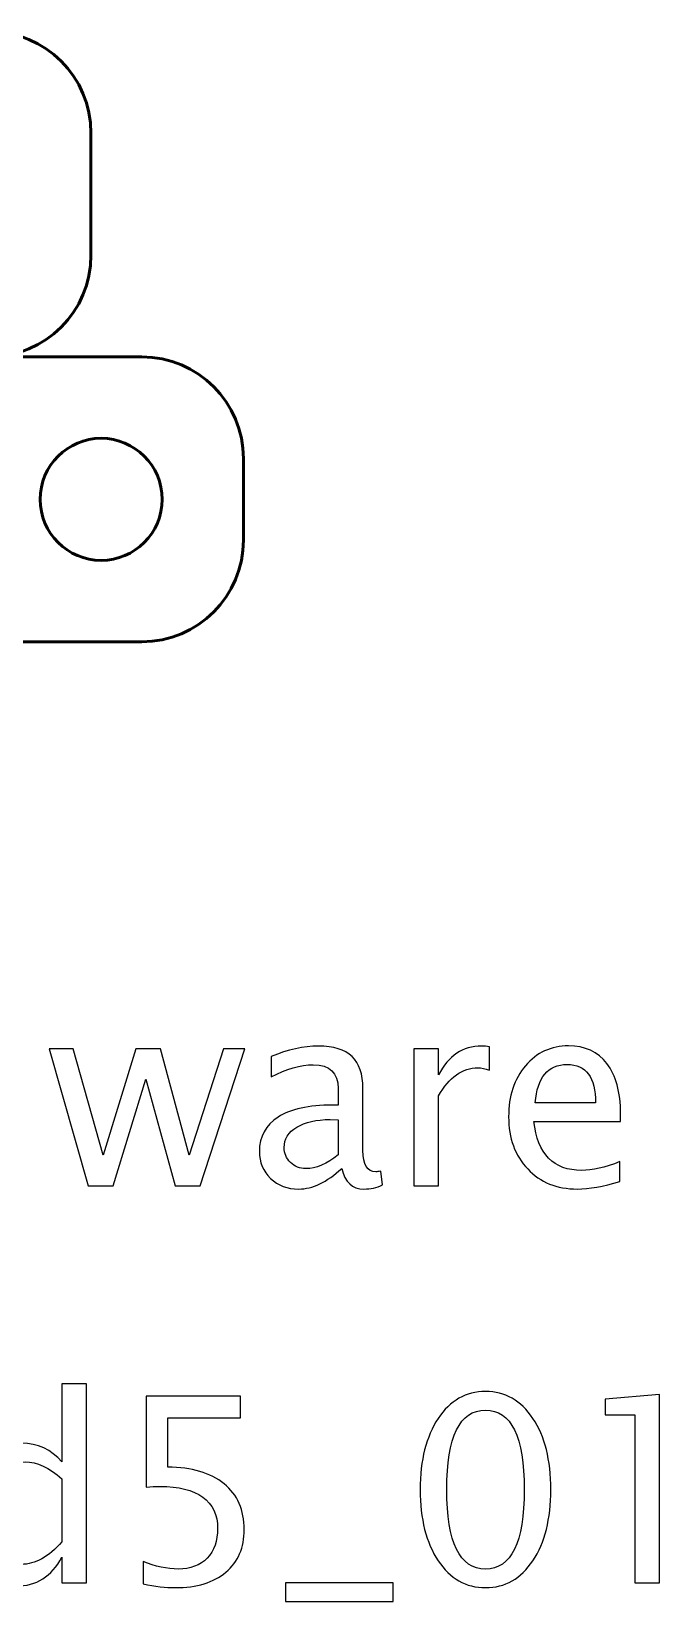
# Model space of a CAD drawing. Header units: centimetres. Extents: x -27.7 to 27.6, y -20.2 to 43.3.
# Drawn here: x 1.16 to 4.25, y -3.92 to 3.8 of the extents above; entities that cross this region are included whole.
import ezdxf

# ---------------------------------------------------------------- set-up
doc = ezdxf.new("R2010")
doc.units = ezdxf.units.CM
doc.header["$MEASUREMENT"] = 0
doc.layers.add('Layer 1', color=7, linetype='Continuous')

msp = doc.modelspace()

# ---------------------------------------------------------------- linework, layer by layer
at = {"layer": 'Layer 1', "lineweight": 53}
msp.add_ellipse((1.5, 1.5), major_axis=(0, 0.3), ratio=1, dxfattribs=at)
for points in [[(-1.45, 2.7), (-1.45, 2.7), (-1.45, 3.3), (-1.45, 3.3), (-1.45, 3.3), (-1.45, 3.57614), (-1.22614, 3.8), (-0.95, 3.8), (-0.95, 3.8), (-0.95, 3.8), (0.95, 3.8), (0.95, 3.8), (0.95, 3.8), (1.22614, 3.8), (1.45, 3.57614), (1.45, 3.3), (1.45, 3.3), (1.45, 3.3), (1.45, 2.7), (1.45, 2.7), (1.45, 2.7), (1.45, 2.42386), (1.22614, 2.2), (0.95, 2.2), (0.95, 2.2), (0.95, 2.2), (-0.95, 2.2), (-0.95, 2.2), (-0.95, 2.2), (-1.22614, 2.2), (-1.45, 2.42386), (-1.45, 2.7)], [(-2.2, 1.3), (-2.2, 1.3), (-2.2, 1.7), (-2.2, 1.7), (-2.2, 1.7), (-2.2, 1.97614), (-1.97614, 2.2), (-1.7, 2.2), (-1.7, 2.2), (-1.7, 2.2), (1.7, 2.2), (1.7, 2.2), (1.7, 2.2), (1.97614, 2.2), (2.2, 1.97614), (2.2, 1.7), (2.2, 1.7), (2.2, 1.7), (2.2, 1.3), (2.2, 1.3), (2.2, 1.3), (2.2, 1.02386), (1.97614, 0.8), (1.7, 0.8), (1.7, 0.8), (1.7, 0.8), (-1.7, 0.8), (-1.7, 0.8), (-1.7, 0.8), (-1.97614, 0.8), (-2.2, 1.02386), (-2.2, 1.3)]]:
    msp.add_open_spline(points, degree=3, knots=[0, 0, 0, 0, 0.1111111, 0.1111111, 0.1111111, 0.1111111, 0.2222222, 0.2222222, 0.2222222, 0.2222222, 0.3333333, 0.3333333, 0.3333333, 0.3333333, 0.4444444, 0.4444444, 0.4444444, 0.4444444, 0.5555556, 0.5555556, 0.5555556, 0.5555556, 0.6666667, 0.6666667, 0.6666667, 0.6666667, 0.7777778, 0.7777778, 0.7777778, 0.7777778, 1, 1, 1, 1], dxfattribs=at)
at = {"layer": 'Layer 1'}
for points, knots in [([(1.43681, -1.87465), (1.43681, -1.87465), (1.24377, -1.20155), (1.24377, -1.20155), (1.24377, -1.20155), (1.24377, -1.20155), (1.36273, -1.20155), (1.36273, -1.20155), (1.36273, -1.20155), (1.36273, -1.20155), (1.51068, -1.72415), (1.51068, -1.72415), (1.51068, -1.72415), (1.51068, -1.72415), (1.67028, -1.20155), (1.67028, -1.20155), (1.67028, -1.20155), (1.67028, -1.20155), (1.7922, -1.20155), (1.7922, -1.20155), (1.7922, -1.20155), (1.7922, -1.20155), (1.93253, -1.72331), (1.93253, -1.72331), (1.93253, -1.72331), (1.93253, -1.72331), (2.10229, -1.20155), (2.10229, -1.20155), (2.10229, -1.20155), (2.10229, -1.20155), (2.20643, -1.20155), (2.20643, -1.20155), (2.20643, -1.20155), (2.20643, -1.20155), (1.98672, -1.87465), (1.98672, -1.87465), (1.98672, -1.87465), (1.98672, -1.87465), (1.8648, -1.87465), (1.8648, -1.87465), (1.8648, -1.87465), (1.8648, -1.87465), (1.72044, -1.34972), (1.72044, -1.34972), (1.72044, -1.34972), (1.72044, -1.34972), (1.55873, -1.87465), (1.55873, -1.87465), (1.55873, -1.87465), (1.55873, -1.87465), (1.43681, -1.87465), (1.43681, -1.87465)], [0, 0, 0, 0, 0.0714286, 0.0714286, 0.0714286, 0.0714286, 0.1428571, 0.1428571, 0.1428571, 0.1428571, 0.2142857, 0.2142857, 0.2142857, 0.2142857, 0.2857143, 0.2857143, 0.2857143, 0.2857143, 0.3571429, 0.3571429, 0.3571429, 0.3571429, 0.4285714, 0.4285714, 0.4285714, 0.4285714, 0.5, 0.5, 0.5, 0.5, 0.5714286, 0.5714286, 0.5714286, 0.5714286, 0.6428571, 0.6428571, 0.6428571, 0.6428571, 0.7142857, 0.7142857, 0.7142857, 0.7142857, 0.7857143, 0.7857143, 0.7857143, 0.7857143, 0.8571429, 0.8571429, 0.8571429, 0.8571429, 1, 1, 1, 1]), ([(2.68353, -1.78892), (2.6103, -1.85623), (2.53981, -1.88989), (2.47208, -1.88989), (2.47208, -1.88989), (2.41641, -1.88989), (2.37005, -1.87253), (2.33344, -1.83761), (2.33344, -1.83761), (2.29661, -1.80268), (2.27819, -1.75866), (2.27819, -1.70553), (2.27819, -1.70553), (2.27819, -1.63208), (2.30909, -1.57556), (2.3709, -1.53619), (2.3709, -1.53619), (2.43271, -1.49682), (2.5214, -1.47714), (2.63697, -1.47714), (2.63697, -1.47714), (2.63697, -1.47714), (2.66554, -1.47714), (2.66554, -1.47714), (2.66554, -1.47714), (2.66554, -1.47714), (2.66554, -1.39607), (2.66554, -1.39607), (2.66554, -1.39607), (2.66554, -1.31797), (2.6249, -1.27902), (2.54341, -1.27902), (2.54341, -1.27902), (2.48033, -1.27902), (2.41133, -1.29892), (2.33661, -1.33871), (2.33661, -1.33871), (2.33661, -1.33871), (2.33661, -1.23838), (2.33661, -1.23838), (2.33661, -1.23838), (2.41874, -1.20451), (2.49621, -1.18758), (2.56881, -1.18758), (2.56881, -1.18758), (2.64353, -1.18758), (2.69877, -1.20451), (2.73412, -1.23859), (2.73412, -1.23859), (2.76968, -1.27267), (2.78746, -1.32516), (2.78746, -1.39607), (2.78746, -1.39607), (2.78746, -1.39607), (2.78746, -1.70024), (2.78746, -1.70024), (2.78746, -1.70024), (2.78746, -1.76987), (2.80884, -1.8048), (2.85181, -1.8048), (2.85181, -1.8048), (2.8571, -1.8048), (2.86493, -1.80395), (2.8753, -1.80226), (2.8753, -1.80226), (2.8753, -1.80226), (2.88398, -1.86999), (2.88398, -1.86999), (2.88398, -1.86999), (2.85625, -1.88333), (2.82577, -1.88989), (2.79233, -1.88989), (2.79233, -1.88989), (2.73539, -1.88989), (2.6992, -1.85623), (2.68353, -1.78892)], [0, 0, 0, 0, 0.05, 0.05, 0.05, 0.05, 0.1, 0.1, 0.1, 0.1, 0.15, 0.15, 0.15, 0.15, 0.2, 0.2, 0.2, 0.2, 0.25, 0.25, 0.25, 0.25, 0.3, 0.3, 0.3, 0.3, 0.35, 0.35, 0.35, 0.35, 0.4, 0.4, 0.4, 0.4, 0.45, 0.45, 0.45, 0.45, 0.5, 0.5, 0.5, 0.5, 0.55, 0.55, 0.55, 0.55, 0.6, 0.6, 0.6, 0.6, 0.65, 0.65, 0.65, 0.65, 0.7, 0.7, 0.7, 0.7, 0.75, 0.75, 0.75, 0.75, 0.8, 0.8, 0.8, 0.8, 0.85, 0.85, 0.85, 0.85, 0.9, 0.9, 0.9, 0.9, 1, 1, 1, 1]), ([(3.03786, -1.87465), (3.03786, -1.87465), (3.03786, -1.20155), (3.03786, -1.20155), (3.03786, -1.20155), (3.03786, -1.20155), (3.15978, -1.20155), (3.15978, -1.20155), (3.15978, -1.20155), (3.15978, -1.20155), (3.15978, -1.32876), (3.15978, -1.32876), (3.15978, -1.32876), (3.20825, -1.23457), (3.27853, -1.18758), (3.37081, -1.18758), (3.37081, -1.18758), (3.3833, -1.18758), (3.39642, -1.18864), (3.40997, -1.19075), (3.40997, -1.19075), (3.40997, -1.19075), (3.40997, -1.30484), (3.40997, -1.30484), (3.40997, -1.30484), (3.3888, -1.29786), (3.37018, -1.29426), (3.35409, -1.29426), (3.35409, -1.29426), (3.27662, -1.29426), (3.21185, -1.33998), (3.15978, -1.43163), (3.15978, -1.43163), (3.15978, -1.43163), (3.15978, -1.87465), (3.15978, -1.87465), (3.15978, -1.87465), (3.15978, -1.87465), (3.03786, -1.87465), (3.03786, -1.87465)], [0, 0, 0, 0, 0.0909091, 0.0909091, 0.0909091, 0.0909091, 0.1818182, 0.1818182, 0.1818182, 0.1818182, 0.2727273, 0.2727273, 0.2727273, 0.2727273, 0.3636364, 0.3636364, 0.3636364, 0.3636364, 0.4545455, 0.4545455, 0.4545455, 0.4545455, 0.5454545, 0.5454545, 0.5454545, 0.5454545, 0.6363636, 0.6363636, 0.6363636, 0.6363636, 0.7272727, 0.7272727, 0.7272727, 0.7272727, 0.8181818, 0.8181818, 0.8181818, 0.8181818, 1, 1, 1, 1]), ([(4.05153, -1.85306), (3.96962, -1.87761), (3.89955, -1.88989), (3.84113, -1.88989), (3.84113, -1.88989), (3.74144, -1.88989), (3.66037, -1.85687), (3.59793, -1.79104), (3.59793, -1.79104), (3.53549, -1.72521), (3.50416, -1.63991), (3.50416, -1.53492), (3.50416, -1.53492), (3.50416, -1.43311), (3.53168, -1.3495), (3.58692, -1.2841), (3.58692, -1.2841), (3.64217, -1.21891), (3.71286, -1.18631), (3.79901, -1.18631), (3.79901, -1.18631), (3.8805, -1.18631), (3.94358, -1.21531), (3.98803, -1.2733), (3.98803, -1.2733), (4.03248, -1.3313), (4.05471, -1.41343), (4.05471, -1.5199), (4.05471, -1.5199), (4.05471, -1.5199), (4.05407, -1.55715), (4.05407, -1.55715), (4.05407, -1.55715), (4.05407, -1.55715), (3.62862, -1.55715), (3.62862, -1.55715), (3.62862, -1.55715), (3.6464, -1.71802), (3.72493, -1.79845), (3.86399, -1.79845), (3.86399, -1.79845), (3.91501, -1.79845), (3.97745, -1.78406), (4.05153, -1.75527), (4.05153, -1.75527), (4.05153, -1.75527), (4.05153, -1.85306), (4.05153, -1.85306)], [0, 0, 0, 0, 0.0769231, 0.0769231, 0.0769231, 0.0769231, 0.1538462, 0.1538462, 0.1538462, 0.1538462, 0.2307692, 0.2307692, 0.2307692, 0.2307692, 0.3076923, 0.3076923, 0.3076923, 0.3076923, 0.3846154, 0.3846154, 0.3846154, 0.3846154, 0.4615385, 0.4615385, 0.4615385, 0.4615385, 0.5384615, 0.5384615, 0.5384615, 0.5384615, 0.6153846, 0.6153846, 0.6153846, 0.6153846, 0.6923077, 0.6923077, 0.6923077, 0.6923077, 0.7692308, 0.7692308, 0.7692308, 0.7692308, 0.8461538, 0.8461538, 0.8461538, 0.8461538, 1, 1, 1, 1]), ([(3.63497, -1.46571), (3.63497, -1.46571), (3.93215, -1.46571), (3.93215, -1.46571), (3.93215, -1.46571), (3.93215, -1.3404), (3.88537, -1.27775), (3.79203, -1.27775), (3.79203, -1.27775), (3.69805, -1.27775), (3.64577, -1.3404), (3.63497, -1.46571)], [0, 0, 0, 0, 0.25, 0.25, 0.25, 0.25, 0.5, 0.5, 0.5, 0.5, 1, 1, 1, 1]), ([(2.66554, -1.72246), (2.66554, -1.72246), (2.66554, -1.54953), (2.66554, -1.54953), (2.66554, -1.54953), (2.66554, -1.54953), (2.62638, -1.54826), (2.62638, -1.54826), (2.62638, -1.54826), (2.55865, -1.54826), (2.50404, -1.56075), (2.46234, -1.58572), (2.46234, -1.58572), (2.42085, -1.61091), (2.40011, -1.64414), (2.40011, -1.68563), (2.40011, -1.68563), (2.40011, -1.71463), (2.41048, -1.73918), (2.43101, -1.75929), (2.43101, -1.75929), (2.45176, -1.7794), (2.47695, -1.78956), (2.50679, -1.78956), (2.50679, -1.78956), (2.55759, -1.78956), (2.61051, -1.76712), (2.66554, -1.72246)], [0, 0, 0, 0, 0.125, 0.125, 0.125, 0.125, 0.25, 0.25, 0.25, 0.25, 0.375, 0.375, 0.375, 0.375, 0.5, 0.5, 0.5, 0.5, 0.625, 0.625, 0.625, 0.625, 0.75, 0.75, 0.75, 0.75, 1, 1, 1, 1]), ([(1.30684, -3.82622), (1.30684, -3.82622), (1.30684, -3.69985), (1.30684, -3.69985), (1.30684, -3.69985), (1.2571, -3.79426), (1.18217, -3.84146), (1.08205, -3.84146), (1.08205, -3.84146), (1.00077, -3.84146), (0.93685, -3.81204), (0.89028, -3.75298), (0.89028, -3.75298), (0.84371, -3.69393), (0.82043, -3.61328), (0.82043, -3.51105), (0.82043, -3.51105), (0.82043, -3.39929), (0.84689, -3.30933), (0.89959, -3.24117), (0.89959, -3.24117), (0.95251, -3.17323), (1.02194, -3.13915), (1.10809, -3.13915), (1.10809, -3.13915), (1.18788, -3.13915), (1.25435, -3.16963), (1.30684, -3.2308), (1.30684, -3.2308), (1.30684, -3.2308), (1.30684, -2.84705), (1.30684, -2.84705), (1.30684, -2.84705), (1.30684, -2.84705), (1.42876, -2.84705), (1.42876, -2.84705), (1.42876, -2.84705), (1.42876, -2.84705), (1.42876, -3.82622), (1.42876, -3.82622), (1.42876, -3.82622), (1.42876, -3.82622), (1.30684, -3.82622), (1.30684, -3.82622)], [0, 0, 0, 0, 0.0833333, 0.0833333, 0.0833333, 0.0833333, 0.1666667, 0.1666667, 0.1666667, 0.1666667, 0.25, 0.25, 0.25, 0.25, 0.3333333, 0.3333333, 0.3333333, 0.3333333, 0.4166667, 0.4166667, 0.4166667, 0.4166667, 0.5, 0.5, 0.5, 0.5, 0.5833333, 0.5833333, 0.5833333, 0.5833333, 0.6666667, 0.6666667, 0.6666667, 0.6666667, 0.75, 0.75, 0.75, 0.75, 0.8333333, 0.8333333, 0.8333333, 0.8333333, 1, 1, 1, 1]), ([(1.70604, -3.83003), (1.70604, -3.83003), (1.70604, -3.72081), (1.70604, -3.72081), (1.70604, -3.72081), (1.76679, -3.74536), (1.82436, -3.75764), (1.8794, -3.75764), (1.8794, -3.75764), (1.93951, -3.75764), (1.98692, -3.73986), (2.02142, -3.7043), (2.02142, -3.7043), (2.05593, -3.66874), (2.07307, -3.61984), (2.07307, -3.55761), (2.07307, -3.55761), (2.07307, -3.49073), (2.04873, -3.4395), (2.00005, -3.40416), (2.00005, -3.40416), (1.95136, -3.36881), (1.88088, -3.35124), (1.7888, -3.35124), (1.7888, -3.35124), (1.76742, -3.35124), (1.74478, -3.35272), (1.72128, -3.35568), (1.72128, -3.35568), (1.72128, -3.35568), (1.72128, -2.90801), (1.72128, -2.90801), (1.72128, -2.90801), (1.72128, -2.90801), (2.1861, -2.90801), (2.1861, -2.90801), (2.1861, -2.90801), (2.1861, -2.90801), (2.1861, -3.01469), (2.1861, -3.01469), (2.1861, -3.01469), (2.1861, -3.01469), (1.82796, -3.01469), (1.82796, -3.01469), (1.82796, -3.01469), (1.82796, -3.01469), (1.82796, -3.25726), (1.82796, -3.25726), (1.82796, -3.25726), (1.94607, -3.25726), (2.03815, -3.28435), (2.1044, -3.33854), (2.1044, -3.33854), (2.17065, -3.39251), (2.20388, -3.46744), (2.20388, -3.56333), (2.20388, -3.56333), (2.20388, -3.65265), (2.17382, -3.7225), (2.11371, -3.77309), (2.11371, -3.77309), (2.0536, -3.82368), (1.97062, -3.84908), (1.86479, -3.84908), (1.86479, -3.84908), (1.81759, -3.84908), (1.76467, -3.84273), (1.70604, -3.83003)], [0, 0, 0, 0, 0.0555556, 0.0555556, 0.0555556, 0.0555556, 0.1111111, 0.1111111, 0.1111111, 0.1111111, 0.1666667, 0.1666667, 0.1666667, 0.1666667, 0.2222222, 0.2222222, 0.2222222, 0.2222222, 0.2777778, 0.2777778, 0.2777778, 0.2777778, 0.3333333, 0.3333333, 0.3333333, 0.3333333, 0.3888889, 0.3888889, 0.3888889, 0.3888889, 0.4444444, 0.4444444, 0.4444444, 0.4444444, 0.5, 0.5, 0.5, 0.5, 0.5555556, 0.5555556, 0.5555556, 0.5555556, 0.6111111, 0.6111111, 0.6111111, 0.6111111, 0.6666667, 0.6666667, 0.6666667, 0.6666667, 0.7222222, 0.7222222, 0.7222222, 0.7222222, 0.7777778, 0.7777778, 0.7777778, 0.7777778, 0.8333333, 0.8333333, 0.8333333, 0.8333333, 0.8888889, 0.8888889, 0.8888889, 0.8888889, 1, 1, 1, 1]), ([(3.39048, -3.84908), (3.29417, -3.84908), (3.21649, -3.80484), (3.15765, -3.71658), (3.15765, -3.71658), (3.09859, -3.62831), (3.06917, -3.51189), (3.06917, -3.36711), (3.06917, -3.36711), (3.06917, -3.22233), (3.09859, -3.10592), (3.15765, -3.01765), (3.15765, -3.01765), (3.21649, -2.92939), (3.29417, -2.88515), (3.39048, -2.88515), (3.39048, -2.88515), (3.48721, -2.88515), (3.56489, -2.92918), (3.62374, -3.01723), (3.62374, -3.01723), (3.68237, -3.10528), (3.71179, -3.22191), (3.71179, -3.36711), (3.71179, -3.36711), (3.71179, -3.51189), (3.68237, -3.62831), (3.62374, -3.71658), (3.62374, -3.71658), (3.56489, -3.80484), (3.48721, -3.84908), (3.39048, -3.84908)], [0, 0, 0, 0, 0.1111111, 0.1111111, 0.1111111, 0.1111111, 0.2222222, 0.2222222, 0.2222222, 0.2222222, 0.3333333, 0.3333333, 0.3333333, 0.3333333, 0.4444444, 0.4444444, 0.4444444, 0.4444444, 0.5555556, 0.5555556, 0.5555556, 0.5555556, 0.6666667, 0.6666667, 0.6666667, 0.6666667, 0.7777778, 0.7777778, 0.7777778, 0.7777778, 1, 1, 1, 1]), ([(4.12496, -3.82622), (4.12496, -3.82622), (4.12496, -2.99945), (4.12496, -2.99945), (4.12496, -2.99945), (4.12496, -2.99945), (3.97891, -2.99945), (3.97891, -2.99945), (3.97891, -2.99945), (3.97891, -2.99945), (3.97891, -2.92325), (3.97891, -2.92325), (3.97891, -2.92325), (3.97891, -2.92325), (4.24688, -2.90039), (4.24688, -2.90039), (4.24688, -2.90039), (4.24688, -2.90039), (4.24688, -3.82622), (4.24688, -3.82622), (4.24688, -3.82622), (4.24688, -3.82622), (4.12496, -3.82622), (4.12496, -3.82622)], [0, 0, 0, 0, 0.1428571, 0.1428571, 0.1428571, 0.1428571, 0.2857143, 0.2857143, 0.2857143, 0.2857143, 0.4285714, 0.4285714, 0.4285714, 0.4285714, 0.5714286, 0.5714286, 0.5714286, 0.5714286, 0.7142857, 0.7142857, 0.7142857, 0.7142857, 1, 1, 1, 1]), ([(3.39027, -3.75764), (3.51748, -3.75764), (3.58098, -3.62746), (3.58098, -3.36711), (3.58098, -3.36711), (3.58098, -3.10676), (3.51748, -2.97659), (3.39027, -2.97659), (3.39027, -2.97659), (3.26348, -2.97659), (3.19998, -3.10676), (3.19998, -3.36711), (3.19998, -3.36711), (3.19998, -3.62746), (3.26348, -3.75764), (3.39027, -3.75764)], [0, 0, 0, 0, 0.2, 0.2, 0.2, 0.2, 0.4, 0.4, 0.4, 0.4, 0.6, 0.6, 0.6, 0.6, 1, 1, 1, 1]), ([(1.30684, -3.3142), (1.24355, -3.25853), (1.18365, -3.23059), (1.12692, -3.23059), (1.12692, -3.23059), (1.07104, -3.23059), (1.02786, -3.25387), (0.99717, -3.30065), (0.99717, -3.30065), (0.96648, -3.34722), (0.95124, -3.41326), (0.95124, -3.49877), (0.95124, -3.49877), (0.95124, -3.65604), (1.00331, -3.73478), (1.10766, -3.73478), (1.10766, -3.73478), (1.1754, -3.73478), (1.24186, -3.69774), (1.30684, -3.62387), (1.30684, -3.62387), (1.30684, -3.62387), (1.30684, -3.3142), (1.30684, -3.3142)], [0, 0, 0, 0, 0.1428571, 0.1428571, 0.1428571, 0.1428571, 0.2857143, 0.2857143, 0.2857143, 0.2857143, 0.4285714, 0.4285714, 0.4285714, 0.4285714, 0.5714286, 0.5714286, 0.5714286, 0.5714286, 0.7142857, 0.7142857, 0.7142857, 0.7142857, 1, 1, 1, 1]), ([(2.4075, -3.91766), (2.4075, -3.91766), (2.4075, -3.82622), (2.4075, -3.82622), (2.4075, -3.82622), (2.4075, -3.82622), (2.93582, -3.82622), (2.93582, -3.82622), (2.93582, -3.82622), (2.93582, -3.82622), (2.93582, -3.91766), (2.93582, -3.91766), (2.93582, -3.91766), (2.93582, -3.91766), (2.4075, -3.91766), (2.4075, -3.91766)], [0, 0, 0, 0, 0.2, 0.2, 0.2, 0.2, 0.4, 0.4, 0.4, 0.4, 0.6, 0.6, 0.6, 0.6, 1, 1, 1, 1])]:
    msp.add_open_spline(points, degree=3, knots=knots, dxfattribs=at)

doc.saveas('drawing.dxf')
